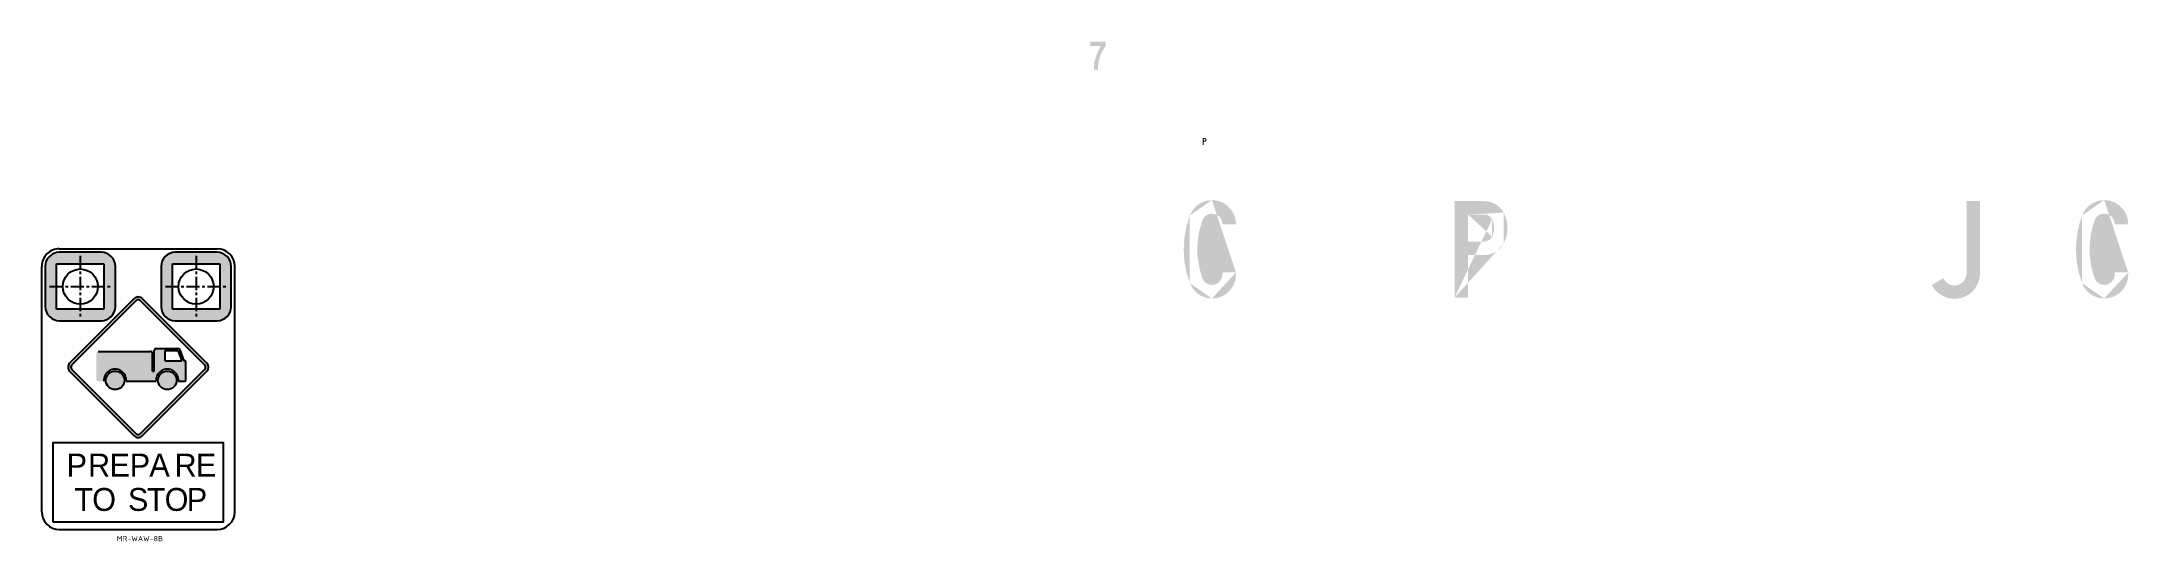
# Model space of a CAD drawing. Extents: x -427 to 1038, y -1303 to 235.
# Drawn here: x -427 to 763, y -50 to 235 of the extents above.
import ezdxf

# ---------------------------------------------------------------- set-up
doc = ezdxf.new("R2010")
doc.units = 0
doc.header["$LTSCALE"] = 6
doc.header["$MEASUREMENT"] = 0
doc.linetypes.add('CENTER', pattern=[2, 1.25, -0.25, 0.25, -0.25])
doc.linetypes.add('CENTERX2', pattern=[101.60000000000001, 63.5, -12.7, 12.7, -12.7])
for name, color, linetype in [('CENT25', 1, 'CENTER'), ('GREEN', 84, 'CONTINUOUS'), ('L25', 1, 'CONTINUOUS'), ('L35', 3, 'CONTINUOUS'), ('T25', 1, 'CONTINUOUS'), ('TBLK25', 1, 'CONTINUOUS')]:
    doc.layers.add(name, color=color, linetype=linetype)
doc.styles.add('DSERIES', font='Dseries')
doc.styles.add('ISO', font='iso')

msp = doc.modelspace()

# ---------------------------------------------------------------- hatches: boundary and pattern name
at = {"layer": 'GREEN'}
h = msp.add_hatch(color=256, dxfattribs=at)
h.paths.add_polyline_path([(254.4669524879141, 101.9465322728692), (254.4411767802575, 101.9465322728692)], flags=16)
edge = h.paths.add_edge_path()
edge.add_line((246.7600158985751, 103.0548877021052), (254.4669524879141, 103.0548877021052))
edge.add_line((254.4669524879141, 103.0548877021052), (254.4669524879141, 101.9465322728692))
edge.add_line((254.1318682883776, 98.8792230617276), (254.4669524879141, 101.9465322728692))
edge.add_line((254.1318682883776, 98.8792230617276), (253.1266156897682, 95.96656809652592))
edge.add_line((253.1266156897682, 95.96656809652592), (251.4769703997424, 93.36322162320408))
edge.add_line((251.4769703997424, 93.36322162320408), (249.3118109565837, 91.17228647238863))
edge.add_line((249.3118109565837, 91.17228647238863), (246.7084644832619, 89.52264118236292))
edge.add_line((246.7084644832619, 89.52264118236292), (243.7958095180602, 88.51738858375347))
edge.add_line((243.7958095180602, 88.51738858375347), (240.7285003069186, 88.18230438421699))
edge.add_line((240.7285003069186, 88.18230438421699), (237.4807611421804, 88.59471570672343))
edge.add_line((237.4807611421804, 88.59471570672343), (234.4134519310388, 89.7546225512728))
edge.add_line((234.4134519310388, 89.7546225512728), (231.732778334747, 91.61047350255171))
edge.add_line((231.732778334747, 91.61047350255171), (229.5933945992449, 94.08494143759032))
edge.add_line((229.5933945992449, 94.08494143759032), (228.0984035551591, 96.997596402792))
edge.add_line((228.0984035551591, 96.997596402792), (226.1652254809102, 103.2610933633584))
edge.add_line((226.1652254809102, 103.2610933633584), (225.0053186363608, 109.7050202775214))
edge.add_line((225.0053186363608, 109.7050202775214), (224.6186830215111, 116.252050022311))
edge.add_line((224.6186830215111, 116.252050022311), (225.0053186363608, 122.773304059444))
edge.add_line((225.0053186363608, 122.773304059444), (226.1652254809102, 129.217230973607))
edge.add_line((226.1652254809102, 129.217230973607), (228.0984035551591, 135.4807279341734))
edge.add_line((228.0984035551591, 135.4807279341734), (229.5933945992449, 138.3933828993751))
edge.add_line((229.5933945992449, 138.3933828993751), (231.732778334747, 140.8678508344137))
edge.add_line((231.732778334747, 140.8678508344137), (234.4134519310388, 142.7237017856927))
edge.add_line((234.4134519310388, 142.7237017856927), (237.4807611421804, 143.9093843378987))
edge.add_line((237.4807611421804, 143.9093843378987), (240.7285003069186, 144.2960199527485))
edge.add_line((240.7285003069186, 144.2960199527485), (243.7958095180602, 143.960935753212))
edge.add_line((243.7958095180602, 143.960935753212), (246.7084644832619, 142.9556831546025))
edge.add_line((246.7084644832619, 142.9556831546025), (249.3118109565837, 141.3060378645768))
edge.add_line((249.3118109565837, 141.3060378645768), (251.4769703997424, 139.1408784214181))
edge.add_line((251.4769703997424, 139.1408784214181), (253.1266156897682, 136.5117562404395))
edge.add_line((253.1266156897682, 136.5117562404395), (254.1318682883776, 133.5991012752378))
edge.add_line((254.1318682883776, 133.5991012752378), (254.4669524879141, 130.5317920640963))
edge.add_line((254.4669524879141, 130.5317920640963), (246.7600158985751, 130.5317920640963))
edge.add_line((246.7600158985751, 130.5317920640963), (246.321828868412, 132.851605753195))
edge.add_line((246.321828868412, 132.851605753195), (245.0072677779228, 134.8363352427572))
edge.add_line((245.0072677779228, 134.8363352427572), (243.0483139960172, 136.1508963332464))
edge.add_line((243.0483139960172, 136.1508963332464), (240.7285003069186, 136.5890833634095))
edge.add_line((240.7285003069186, 136.5890833634095), (238.4086866178199, 136.1251206255898))
edge.add_line((238.4086866178199, 136.1251206255898), (236.475508543571, 134.7590081197872))
edge.add_line((236.475508543571, 134.7590081197872), (235.2382745760517, 132.7485029225683))
edge.add_line((235.2382745760517, 132.7485029225683), (233.4081993324294, 126.2788003007487))
edge.add_line((233.4081993324294, 126.2788003007487), (232.4802738567899, 119.6028920176758))
edge.add_line((232.4802738567899, 119.6028920176758), (232.4802738567899, 112.8754323192896))
edge.add_line((232.4802738567899, 112.8754323192896), (233.4081993324294, 106.2252997438734))
edge.add_line((233.4081993324294, 106.2252997438734), (235.2382745760517, 99.75559712205376))
edge.add_line((235.2382745760517, 99.75559712205376), (236.475508543571, 97.71931621717823))
edge.add_line((236.475508543571, 97.71931621717823), (238.4086866178199, 96.37897941903236))
edge.add_line((238.4086866178199, 96.37897941903236), (240.7285003069186, 95.88924097355596))
edge.add_line((240.7285003069186, 95.88924097355596), (243.0483139960172, 96.35320371137573))
edge.add_line((243.0483139960172, 96.35320371137573), (245.0072677779228, 97.66776480186496))
edge.add_line((245.0072677779228, 97.66776480186496), (246.321828868412, 99.62671858377053))
edge.add_line((246.321828868412, 99.62671858377053), (246.7600158985751, 101.9465322728692))
edge.add_line((246.7600158985751, 101.9465322728692), (246.7600158985751, 103.0548877021052))
edge = h.paths.add_edge_path(flags=16)
edge.add_line((254.4669524879141, 103.0548877021052), (254.4411767802575, 103.0548877021052))
edge.add_line((240.7285003069186, 144.2960199527485), (240.702724599262, 144.2960199527485))
edge.add_line((228.0984035551591, 135.4807279341734), (228.0726278475024, 135.4807279341734))
edge.add_line((228.0984035551591, 96.997596402792), (228.0726278475024, 96.997596402792))
edge.add_line((240.7285003069186, 88.18230438421699), (240.702724599262, 88.18230438421699))
h = msp.add_hatch(color=256, dxfattribs=at)
h.paths.add_polyline_path([(396.1302417688735, 136.0477935026198), (396.1044660612169, 136.0477935026198)], flags=16)
edge = h.paths.add_edge_path(flags=17)
edge.add_line((386.7736598895088, 120.6339203239419), (386.7736598895088, 136.0477935026198))
edge.add_line((386.7736598895088, 136.0477935026198), (396.1302417688735, 136.0477935026198))
edge.add_line((397.8829898895258, 135.6869335954267), (396.1302417688735, 136.0477935026198))
edge.add_line((397.8829898895258, 135.6869335954267), (399.429532348925, 134.7332324121305))
edge.add_line((399.429532348925, 134.7332324121305), (400.5121120705044, 133.2897927833581))
edge.add_line((400.5121120705044, 133.2897927833581), (401.5173646691138, 130.0420536186199))
edge.add_line((401.5173646691138, 130.0420536186199), (401.5173646691138, 126.6396602079418))
edge.add_line((401.5173646691138, 126.6396602079418), (400.5121120705044, 123.3919210432036))
edge.add_line((400.5121120705044, 123.3919210432036), (399.429532348925, 121.9484814144312))
edge.add_line((399.429532348925, 121.9484814144312), (397.8829898895258, 120.994780231135))
edge.add_line((397.8829898895258, 120.994780231135), (396.1302417688735, 120.6339203239419))
edge.add_line((396.1302417688735, 120.6339203239419), (386.7736598895088, 120.6339203239419))
h.paths.add_polyline_path([(396.1044660612169, 143.7289543843021), (396.1302417688735, 143.7289543843021)], flags=16)
edge = h.paths.add_edge_path()
edge.add_line((386.7736598895088, 88.74936995266336), (379.0924990078266, 88.74936995266336))
edge.add_line((379.0924990078266, 88.74936995266336), (379.0924990078266, 143.7289543843021))
edge.add_line((379.0924990078266, 143.7289543843021), (396.1302417688735, 143.7289543843021))
edge.add_line((399.429532348925, 143.290767354139), (396.1302417688735, 143.7289543843021))
edge.add_line((399.429532348925, 143.290767354139), (402.5226172677232, 141.9504305559931))
edge.add_line((402.5226172677232, 141.9504305559931), (405.1517394487017, 139.8625982358043))
edge.add_line((405.1517394487017, 139.8625982358043), (407.1106932306073, 137.1303732241992))
edge.add_line((407.1106932306073, 137.1303732241992), (408.5025814440665, 133.7537555211778))
edge.add_line((408.5025814440665, 133.7537555211778), (409.2243012584527, 130.1709321569031))
edge.add_line((409.2243012584527, 130.1709321569031), (409.2243012584527, 126.5107816696586))
edge.add_line((409.2243012584527, 126.5107816696586), (408.5025814440665, 122.9279583053839))
edge.add_line((408.5025814440665, 122.9279583053839), (407.1106932306073, 119.5513406023625))
edge.add_line((407.1106932306073, 119.5513406023625), (405.1517394487017, 116.8191155907574))
edge.add_line((405.1517394487017, 116.8191155907574), (402.5226172677232, 114.7312832705686))
edge.add_line((402.5226172677232, 114.7312832705686), (399.429532348925, 113.3909464724227))
edge.add_line((399.429532348925, 113.3909464724227), (396.1302417688735, 112.9527594422596))
edge.add_line((396.1302417688735, 112.9527594422596), (386.7736598895088, 112.9527594422596))
edge.add_line((386.7736598895088, 112.9527594422596), (386.7736598895088, 88.74936995266336))
edge = h.paths.add_edge_path()
edge.add_line((386.7736598895088, 136.0477935026198), (386.7478841818522, 136.0477935026198))
edge.add_line((400.5121120705044, 123.3919210432036), (400.4863363628477, 123.3919210432036))
edge.add_line((400.5121120705044, 133.2897927833581), (400.4863363628477, 133.2897927833581))
edge.add_line((379.0924990078266, 88.74936995266336), (379.0667233001699, 88.74936995266336))
edge.add_line((407.1106932306073, 119.5513406023625), (407.0849175229506, 119.5513406023625))
edge.add_line((407.1106932306073, 137.1303732241992), (407.0849175229506, 137.1303732241992))
h = msp.add_hatch(color=256, dxfattribs=at)
h.paths.add_polyline_path([(396.1302417688735, 136.0477935026198), (396.1044660612169, 136.0477935026198)], flags=16)
edge = h.paths.add_edge_path(flags=17)
edge.add_line((386.7736598895088, 120.6339203239419), (386.7736598895088, 136.0477935026198))
edge.add_line((386.7736598895088, 136.0477935026198), (396.1302417688735, 136.0477935026198))
edge.add_line((397.8829898895258, 135.6869335954267), (396.1302417688735, 136.0477935026198))
edge.add_line((397.8829898895258, 135.6869335954267), (399.429532348925, 134.7332324121305))
edge.add_line((399.429532348925, 134.7332324121305), (400.5121120705044, 133.2897927833581))
edge.add_line((400.5121120705044, 133.2897927833581), (401.5173646691138, 130.0420536186199))
edge.add_line((401.5173646691138, 130.0420536186199), (401.5173646691138, 126.6396602079418))
edge.add_line((401.5173646691138, 126.6396602079418), (400.5121120705044, 123.3919210432036))
edge.add_line((400.5121120705044, 123.3919210432036), (399.429532348925, 121.9484814144312))
edge.add_line((399.429532348925, 121.9484814144312), (397.8829898895258, 120.994780231135))
edge.add_line((397.8829898895258, 120.994780231135), (396.1302417688735, 120.6339203239419))
edge.add_line((396.1302417688735, 120.6339203239419), (386.7736598895088, 120.6339203239419))
h.paths.add_polyline_path([(396.1044660612169, 143.7289543843021), (396.1302417688735, 143.7289543843021)], flags=16)
edge = h.paths.add_edge_path()
edge.add_line((386.7736598895088, 88.74936995266336), (379.0924990078266, 88.74936995266336))
edge.add_line((379.0924990078266, 88.74936995266336), (379.0924990078266, 143.7289543843021))
edge.add_line((379.0924990078266, 143.7289543843021), (396.1302417688735, 143.7289543843021))
edge.add_line((399.429532348925, 143.290767354139), (396.1302417688735, 143.7289543843021))
edge.add_line((399.429532348925, 143.290767354139), (402.5226172677232, 141.9504305559931))
edge.add_line((402.5226172677232, 141.9504305559931), (405.1517394487017, 139.8625982358043))
edge.add_line((405.1517394487017, 139.8625982358043), (407.1106932306073, 137.1303732241992))
edge.add_line((407.1106932306073, 137.1303732241992), (408.5025814440665, 133.7537555211778))
edge.add_line((408.5025814440665, 133.7537555211778), (409.2243012584527, 130.1709321569031))
edge.add_line((409.2243012584527, 130.1709321569031), (409.2243012584527, 126.5107816696586))
edge.add_line((409.2243012584527, 126.5107816696586), (408.5025814440665, 122.9279583053839))
edge.add_line((408.5025814440665, 122.9279583053839), (407.1106932306073, 119.5513406023625))
edge.add_line((407.1106932306073, 119.5513406023625), (405.1517394487017, 116.8191155907574))
edge.add_line((405.1517394487017, 116.8191155907574), (402.5226172677232, 114.7312832705686))
edge.add_line((402.5226172677232, 114.7312832705686), (399.429532348925, 113.3909464724227))
edge.add_line((399.429532348925, 113.3909464724227), (396.1302417688735, 112.9527594422596))
edge.add_line((396.1302417688735, 112.9527594422596), (386.7736598895088, 112.9527594422596))
edge.add_line((386.7736598895088, 112.9527594422596), (386.7736598895088, 88.74936995266336))
edge = h.paths.add_edge_path()
edge.add_line((386.7736598895088, 136.0477935026198), (386.7478841818522, 136.0477935026198))
edge.add_line((400.5121120705044, 123.3919210432036), (400.4863363628477, 123.3919210432036))
edge.add_line((400.5121120705044, 133.2897927833581), (400.4863363628477, 133.2897927833581))
edge.add_line((379.0924990078266, 88.74936995266336), (379.0667233001699, 88.74936995266336))
edge.add_line((407.1106932306073, 119.5513406023625), (407.0849175229506, 119.5513406023625))
edge.add_line((407.1106932306073, 137.1303732241992), (407.0849175229506, 137.1303732241992))
h = msp.add_hatch(color=256, dxfattribs=at)
h.paths.add_polyline_path([(671.0023882194105, 102.4878221336589), (670.976612511754, 102.4878221336589)], flags=16)
edge = h.paths.add_edge_path()
edge.add_line((671.0023882194105, 143.7289543843021), (671.0023882194105, 102.4878221336589))
edge.add_line((670.6673040198741, 100.4515412287834), (671.0023882194105, 102.4878221336589))
edge.add_line((670.6673040198741, 100.4515412287834), (669.7651542518913, 98.56991456984775))
edge.add_line((669.7651542518913, 98.56991456984775), (668.3217146231187, 97.07492352576196))
edge.add_line((668.3217146231187, 97.07492352576196), (666.517415087153, 96.04389521949588))
edge.add_line((666.517415087153, 96.04389521949588), (664.4811341822776, 95.63148389698944))
edge.add_line((664.4811341822776, 95.63148389698944), (662.4190775697455, 95.83768955824269))
edge.add_line((662.4190775697455, 95.83768955824269), (660.5116752031531, 96.63673649559888))
edge.add_line((660.5116752031531, 96.63673649559888), (658.9135813284407, 97.97707329374475))
edge.add_line((658.9135813284407, 97.97707329374475), (657.8052258992047, 99.75559712205376))
edge.add_line((657.8052258992047, 99.75559712205376), (651.2066447391018, 95.88924097355596))
edge.add_line((651.2066447391018, 95.88924097355596), (652.9851685674108, 93.20856737726416))
edge.add_line((652.9851685674108, 93.20856737726416), (655.3049822565094, 90.96608081113544))
edge.add_line((655.3049822565094, 90.96608081113544), (658.0629829757712, 89.29065981345303))
edge.add_line((658.0629829757712, 89.29065981345303), (661.1302921869128, 88.28540721484364))
edge.add_line((661.1302921869128, 88.28540721484364), (664.3522556439943, 87.9760987229638))
edge.add_line((664.3522556439943, 87.9760987229638), (667.5484433934191, 88.3627343378136))
edge.add_line((667.5484433934191, 88.3627343378136), (670.5642011892475, 89.47108976704959))
edge.add_line((670.5642011892475, 89.47108976704959), (673.2964262008526, 91.19806218004533))
edge.add_line((673.2964262008526, 91.19806218004533), (675.5646884746379, 93.49210016148731))
edge.add_line((675.5646884746379, 93.49210016148731), (677.265885179977, 96.25010088074907))
edge.add_line((677.265885179977, 96.25010088074907), (678.3226891938997, 99.29163438423404))
edge.add_line((678.3226891938997, 99.29163438423404), (678.6835491010928, 102.4878221336589))
edge.add_line((678.6835491010928, 102.4878221336589), (678.6835491010928, 143.7289543843021))
edge.add_line((678.6835491010928, 143.7289543843021), (671.0023882194105, 143.7289543843021))
edge = h.paths.add_edge_path(flags=16)
edge.add_line((678.6835491010928, 102.4878221336589), (678.6577733934362, 102.4878221336589))
edge.add_line((678.6835491010928, 102.4878221336589), (678.6577733934362, 102.4878221336589))
edge = h.paths.add_edge_path(flags=16)
edge.add_line((657.8052258992047, 99.75559712205376), (657.779450191548, 99.75559712205376))
h = msp.add_hatch(color=256, dxfattribs=at)
h.paths.add_polyline_path([(763.2278702149115, 101.9465322728692), (763.2020945072547, 101.9465322728692)], flags=16)
edge = h.paths.add_edge_path()
edge.add_line((755.5467093332292, 103.0548877021052), (763.2278702149115, 103.0548877021052))
edge.add_line((763.2278702149115, 103.0548877021052), (763.2278702149115, 101.9465322728692))
edge.add_line((762.8927860153749, 98.8792230617276), (763.2278702149115, 101.9465322728692))
edge.add_line((762.8927860153749, 98.8792230617276), (761.8875334167656, 95.96656809652592))
edge.add_line((761.8875334167656, 95.96656809652592), (760.2636638343964, 93.36322162320408))
edge.add_line((760.2636638343964, 93.36322162320408), (758.0727286835811, 91.17228647238863))
edge.add_line((758.0727286835811, 91.17228647238863), (755.4693822102591, 89.52264118236292))
edge.add_line((755.4693822102591, 89.52264118236292), (752.5567272450575, 88.51738858375347))
edge.add_line((752.5567272450575, 88.51738858375347), (749.4894180339159, 88.18230438421699))
edge.add_line((749.4894180339159, 88.18230438421699), (746.2416788691778, 88.59471570672343))
edge.add_line((746.2416788691778, 88.59471570672343), (743.2001453656928, 89.7546225512728))
edge.add_line((743.2001453656928, 89.7546225512728), (740.4936960617443, 91.61047350255171))
edge.add_line((740.4936960617443, 91.61047350255171), (738.3543123262423, 94.08494143759032))
edge.add_line((738.3543123262423, 94.08494143759032), (736.8593212821564, 96.997596402792))
edge.add_line((736.8593212821564, 96.997596402792), (734.9261432079076, 103.2610933633584))
edge.add_line((734.9261432079076, 103.2610933633584), (733.7662363633582, 109.7050202775214))
edge.add_line((733.7662363633582, 109.7050202775214), (733.3796007485084, 116.252050022311))
edge.add_line((733.3796007485084, 116.252050022311), (733.7662363633582, 122.773304059444))
edge.add_line((733.7662363633582, 122.773304059444), (734.9261432079076, 129.217230973607))
edge.add_line((734.9261432079076, 129.217230973607), (736.8593212821564, 135.4807279341734))
edge.add_line((736.8593212821564, 135.4807279341734), (738.3543123262423, 138.3933828993751))
edge.add_line((738.3543123262423, 138.3933828993751), (740.4936960617443, 140.8678508344137))
edge.add_line((740.4936960617443, 140.8678508344137), (743.2001453656928, 142.7237017856927))
edge.add_line((743.2001453656928, 142.7237017856927), (746.2416788691778, 143.9093843378987))
edge.add_line((746.2416788691778, 143.9093843378987), (749.4894180339159, 144.2960199527485))
edge.add_line((749.4894180339159, 144.2960199527485), (752.5567272450575, 143.960935753212))
edge.add_line((752.5567272450575, 143.960935753212), (755.4693822102591, 142.9556831546025))
edge.add_line((755.4693822102591, 142.9556831546025), (758.0727286835811, 141.3060378645768))
edge.add_line((758.0727286835811, 141.3060378645768), (760.2636638343964, 139.1408784214181))
edge.add_line((760.2636638343964, 139.1408784214181), (761.8875334167656, 136.5117562404395))
edge.add_line((761.8875334167656, 136.5117562404395), (762.8927860153749, 133.5991012752378))
edge.add_line((762.8927860153749, 133.5991012752378), (763.2278702149115, 130.5317920640963))
edge.add_line((763.2278702149115, 130.5317920640963), (755.5467093332292, 130.5317920640963))
edge.add_line((755.5467093332292, 130.5317920640963), (755.0827465954094, 132.851605753195))
edge.add_line((755.0827465954094, 132.851605753195), (753.7681855049201, 134.8363352427572))
edge.add_line((753.7681855049201, 134.8363352427572), (751.8092317230146, 136.1508963332464))
edge.add_line((751.8092317230146, 136.1508963332464), (749.4894180339159, 136.5890833634095))
edge.add_line((749.4894180339159, 136.5890833634095), (747.1696043448172, 136.1251206255898))
edge.add_line((747.1696043448172, 136.1251206255898), (745.2364262705684, 134.7590081197872))
edge.add_line((745.2364262705684, 134.7590081197872), (743.9991923030491, 132.7485029225683))
edge.add_line((743.9991923030491, 132.7485029225683), (742.1691170594268, 126.2788003007487))
edge.add_line((742.1691170594268, 126.2788003007487), (741.266967291444, 119.6028920176758))
edge.add_line((741.266967291444, 119.6028920176758), (741.266967291444, 112.8754323192896))
edge.add_line((741.266967291444, 112.8754323192896), (742.1691170594268, 106.2252997438734))
edge.add_line((742.1691170594268, 106.2252997438734), (743.9991923030491, 99.75559712205376))
edge.add_line((743.9991923030491, 99.75559712205376), (745.2364262705684, 97.71931621717823))
edge.add_line((745.2364262705684, 97.71931621717823), (747.1696043448172, 96.37897941903236))
edge.add_line((747.1696043448172, 96.37897941903236), (749.4894180339159, 95.88924097355596))
edge.add_line((749.4894180339159, 95.88924097355596), (751.8092317230146, 96.35320371137573))
edge.add_line((751.8092317230146, 96.35320371137573), (753.7681855049201, 97.66776480186496))
edge.add_line((753.7681855049201, 97.66776480186496), (755.0827465954094, 99.62671858377053))
edge.add_line((755.0827465954094, 99.62671858377053), (755.5467093332292, 101.9465322728692))
edge.add_line((755.5467093332292, 101.9465322728692), (755.5467093332292, 103.0548877021052))
edge = h.paths.add_edge_path(flags=16)
edge.add_line((763.2278702149115, 103.0548877021052), (763.2020945072547, 103.0548877021052))
edge.add_line((749.4894180339159, 144.2960199527485), (749.4636423262592, 144.2960199527485))
edge.add_line((736.8593212821564, 135.4807279341734), (736.8335455744998, 135.4807279341734))
edge.add_line((736.8593212821564, 96.997596402792), (736.8335455744998, 96.997596402792))
edge.add_line((749.4894180339159, 88.18230438421699), (749.4636423262592, 88.18230438421699))
at = {"layer": 'L25'}
h = msp.add_hatch(color=256, dxfattribs=at)
h.paths.add_polyline_path([(-391.0186506001299, 108.0246280827726), (-391.0186506001296, 82.02462808277275), (-418.0186506001296, 82.02462808277271), (-418.0186506001299, 107.4475856474537), (-422.1729502892538, 112.1840357395486, 0.1990297071005012), (-424.5186506001297, 106.5246280827728), (-424.5186506001297, 83.52462808277267, 0.414213562373096), (-416.5186506001296, 75.5246280827727), (-392.5186506001299, 75.52462808277278, 0.4142135623730941), (-384.5186506001299, 83.52462808277271), (-384.5186506001297, 106.5246280827727, 0.4142135623730941), (-392.5186506001297, 114.5246280827728), (-416.5186506001298, 114.5246280827729, 0.1987950329275945), (-422.1729502892538, 112.1840357395487), (-418.0186506001297, 107.4475856474539), (-418.0186506001297, 108.0246280827726)])
h.paths.add_polyline_path([(-325.952494102282, 108.0246280827725), (-320.6447860822053, 112.0065169090313, 0.2068435214782067), (-326.4713541026219, 114.5246280827727), (-350.4713541026219, 114.5246280827728, 0.4142135623730989), (-358.4713541026221, 106.5246280827727), (-358.4713541026218, 83.52462808277258, 0.414213562373096), (-350.4713541026218, 75.52462808277261), (-326.4713541026222, 75.52462808277261, 0.414213562373094), (-318.4713541026221, 83.52462808277262), (-318.4713541026219, 106.5246280827726, 0.1910052124552302), (-320.6447860822053, 112.0065169090313), (-325.952494102282, 108.0246280827724), (-324.9713541026219, 108.0246280827725), (-324.9713541026218, 82.0246280827725), (-351.9713541026217, 82.02462808277254), (-351.9713541026219, 108.0246280827725)])
at = {"layer": 'L25', "ltscale": 1000}
h = msp.add_hatch(color=256, dxfattribs=at)
edge = h.paths.add_edge_path(flags=16)
edge.add_arc((-408.3330716077572, 49.02312867321561), 1.602986415358252, 134.9999999415489, 225.0000000414064)
edge.add_line((-409.4665541713878, 47.88964610794673), (-372.6283707745408, 11.05146273037204))
edge.add_arc((-371.4948882096416, 12.18494529485827), 1.602986415701899, 224.999999989562, 315.0000000347364)
edge.add_line((-370.3614056442617, 11.05146273085276), (-333.5232223573131, 47.88964607335757))
edge.add_arc((-334.6567049218713, 49.02312863909151), 1.602986416342994, 314.9999999702831, 404.999999941689)
edge.add_line((-333.5232223555716, 50.156611203084), (-370.361405656582, 86.99479454752432))
edge.add_arc((-371.4948882217049, 85.86131198374291), 1.602986415361679, 44.99999996609488, 134.9999999999939)
edge.add_line((-372.6283707861569, 86.99479454819519), (-409.4665541710506, 50.15661123882168))
edge = h.paths.add_edge_path()
edge.add_arc((-371.4948882096449, 12.18494529452681), 3.205972830824803, 224.9999999983725, 315.0000000412624)
edge.add_line((-369.2279230790363, 9.917980167183345), (-332.3897397920065, 46.75616350975756))
edge.add_arc((-334.6567049209108, 49.0231286390902), 3.205972831026262, 314.9999999945877, 404.9999999606887)
edge.add_line((-332.3897397902369, 51.29009376665331), (-369.2279230914615, 88.1282771113028))
edge.add_arc((-371.4948882217063, 85.86131198374251), 3.205972830720795, 44.99999996607637, 134.9999999999754)
edge.add_line((-373.7618533506078, 88.12827711264597), (-410.6000367343406, 51.29009380443046))
edge.add_arc((-408.3330716077629, 49.02312867321187), 3.205972830714625, 134.9999999413527, 225.0000000412837)
edge.add_line((-410.6000367350276, 46.7561635426803), (-373.7618533386853, 9.917980165615148))
h = msp.add_hatch(color=256, dxfattribs=at)
h.paths.add_polyline_path([(-363.4211875995367, 56.97086874272856, 0.4142135623730964), (-364.4850838412292, 58.03476498442095), (-394.2741786086187, 58.03476498442095, 0.4142135623730951), (-395.3380748503113, 56.97086874272856), (-395.3380748503113, 42.07632135903381, 0.4142135623731172), (-394.2741786086187, 41.01242511734125), (-391.0602867642687, 41.01242511734125, -1.087114613009108), (-378.3379381025043, 41.01242511734125), (-361.2711919968789, 41.01242511734125, -1.087114613009351), (-348.5488433351146, 41.01242511734125), (-345.3349514907644, 41.01242511734125, 0.4142135623730964), (-344.2710552490719, 42.07632135903373), (-344.2710552490719, 51.65138753426618, 0.4142135623730767), (-345.3349514907644, 52.71528377595857), (-345.5859633099509, 52.71528377595857), (-347.8459663971331, 58.93029226570982, 0.3153798303920118), (-348.8458090883498, 59.63060934695983), (-361.2933951161518, 59.63060934695983, 0.4142135623730755), (-362.3572913578442, 58.56671310526735), (-362.3572913578442, 46.86385444665004), (-363.4211875995367, 46.86385444664987)])
h.paths.add_polyline_path([(-356.186693156028, 52.71528377595857), (-356.186693156028, 58.56671310526735), (-348.8458090883498, 58.56671310526718), (-346.718016604965, 52.71528377595857)], flags=17)
h.paths.add_polyline_path([(-390.0185936418487, 41.54437323818757, 1), (-379.379631224924, 41.54437323818757, 1)])
h.paths.add_polyline_path([(-360.2294988744593, 41.54437323818757, 1), (-349.5905364575343, 41.54437323818757, 1)])
at = {"layer": 'TBLK25', "linetype": 'CENTERX2'}
h = msp.add_hatch(color=256, dxfattribs=at)
h.paths.add_polyline_path([(175.678633093371, 218.5738399745064), (175.6721266000761, 218.5738399745064)], flags=16)
edge = h.paths.add_edge_path()
edge.add_line((175.685139586666, 219.0423074917433), (175.678633093371, 218.5738399745064))
edge.add_line((173.440399399906, 218.5738399745064), (175.678633093371, 218.5738399745064))
edge.add_line((173.440399399906, 218.5738399745064), (173.446905893201, 219.0683334649231))
edge.add_line((173.446905893201, 219.0683334649231), (173.4664253730859, 219.5628269553398))
edge.add_line((173.4664253730859, 219.5628269553398), (173.4924513462657, 220.0573204457565))
edge.add_line((173.4924513462657, 220.0573204457565), (173.5249838127405, 220.5518139361732))
edge.add_line((173.5249838127405, 220.5518139361732), (173.5705292658052, 221.0463074265899))
edge.add_line((173.5705292658052, 221.0463074265899), (173.6290877054598, 221.5342944237116))
edge.add_line((173.6290877054598, 221.5342944237116), (173.6941526384093, 222.0287879141283))
edge.add_line((173.6941526384093, 222.0287879141283), (173.7657240646539, 222.51677491125))
edge.add_line((173.7657240646539, 222.51677491125), (173.8503084774883, 223.0047619083717))
edge.add_line((173.8503084774883, 223.0047619083717), (173.9413993836177, 223.4927489054934))
edge.add_line((173.9413993836177, 223.4927489054934), (174.045503276337, 223.9742294093202))
edge.add_line((174.045503276337, 223.9742294093202), (174.1561136623512, 224.4622164064419))
edge.add_line((174.1561136623512, 224.4622164064419), (174.2797370349554, 224.9371904169737))
edge.add_line((174.2797370349554, 224.9371904169737), (174.4098669008545, 225.4186709208005))
edge.add_line((174.4098669008545, 225.4186709208005), (174.5465032600486, 225.8936449313323))
edge.add_line((174.5465032600486, 225.8936449313323), (174.6961526058326, 226.3686189418641))
edge.add_line((174.6961526058326, 226.3686189418641), (174.8523084449116, 226.837086459101))
edge.add_line((174.8523084449116, 226.837086459101), (175.0214772705804, 227.2990474830429))
edge.add_line((175.0214772705804, 227.2990474830429), (175.1971525895443, 227.7610085069848))
edge.add_line((175.1971525895443, 227.7610085069848), (175.385840895098, 228.2229695309267))
edge.add_line((175.385840895098, 228.2229695309267), (175.5745292006517, 228.6784240615736))
edge.add_line((175.5745292006517, 228.6784240615736), (175.7762304927954, 229.1338785922206))
edge.add_line((175.7762304927954, 229.1338785922206), (175.9909447715289, 229.5763201362776))
edge.add_line((175.9909447715289, 229.5763201362776), (176.2121655435574, 230.0252681736296))
edge.add_line((176.2121655435574, 230.0252681736296), (176.4398928088809, 230.4612032243917))
edge.add_line((176.4398928088809, 230.4612032243917), (176.6741265674993, 230.8971382751537))
edge.add_line((176.6741265674993, 230.8971382751537), (176.9213733127077, 231.3265668326209))
edge.add_line((176.9213733127077, 231.3265668326209), (177.175126551211, 231.749488896793))
edge.add_line((177.175126551211, 231.749488896793), (177.4353862830092, 232.1724109609652))
edge.add_line((177.4353862830092, 232.1724109609652), (171.364828038815, 232.1724109609652))
edge.add_line((171.364828038815, 232.1724109609652), (171.364828038815, 234.5733069868041))
edge.add_line((171.364828038815, 234.5733069868041), (180.155100480301, 234.5733069868041))
edge.add_line((180.155100480301, 234.5733069868041), (180.155100480301, 232.1724109609652))
edge.add_line((180.155100480301, 232.1724109609652), (179.8818277619128, 231.7885278565628))
edge.add_line((179.8818277619128, 231.7885278565628), (179.6215680301146, 231.4046447521603))
edge.add_line((179.6215680301146, 231.4046447521603), (179.3613082983163, 231.007748661168))
edge.add_line((179.3613082983163, 231.007748661168), (179.1140615531079, 230.6108525701757))
edge.add_line((179.1140615531079, 230.6108525701757), (178.8733213011946, 230.2074499858884))
edge.add_line((178.8733213011946, 230.2074499858884), (178.6390875425761, 229.8040474016011))
edge.add_line((178.6390875425761, 229.8040474016011), (178.4113602772527, 229.3876318307239))
edge.add_line((178.4113602772527, 229.3876318307239), (178.1966459985191, 228.9712162598467))
edge.add_line((178.1966459985191, 228.9712162598467), (177.9884382130805, 228.5548006889695))
edge.add_line((177.9884382130805, 228.5548006889695), (177.7867369209369, 228.1253721315023))
edge.add_line((177.7867369209369, 228.1253721315023), (177.5980486153831, 227.6959435740352))
edge.add_line((177.5980486153831, 227.6959435740352), (177.4158668031243, 227.2665150165681))
edge.add_line((177.4158668031243, 227.2665150165681), (177.2401914841605, 226.830579965806))
edge.add_line((177.2401914841605, 226.830579965806), (177.0775291517866, 226.388138421749))
edge.add_line((177.0775291517866, 226.388138421749), (176.9213733127077, 225.945696877692))
edge.add_line((176.9213733127077, 225.945696877692), (176.7782304602187, 225.5032553336349))
edge.add_line((176.7782304602187, 225.5032553336349), (176.6350876077296, 225.054307296283))
edge.add_line((176.6350876077296, 225.054307296283), (176.5114642351254, 224.598852765636))
edge.add_line((176.5114642351254, 224.598852765636), (176.3878408625213, 224.149904728284))
edge.add_line((176.3878408625213, 224.149904728284), (176.277230476507, 223.6944501976371))
edge.add_line((176.277230476507, 223.6944501976371), (176.1796330770827, 223.2324891736952))
edge.add_line((176.1796330770827, 223.2324891736952), (176.0885421709532, 222.7705281497533))
edge.add_line((176.0885421709532, 222.7705281497533), (176.0039577581188, 222.3085671258114))
edge.add_line((176.0039577581188, 222.3085671258114), (175.9323863318743, 221.8466061018695))
edge.add_line((175.9323863318743, 221.8466061018695), (175.8673213989248, 221.3846450779276))
edge.add_line((175.8673213989248, 221.3846450779276), (175.8087629592702, 220.9161775606907))
edge.add_line((175.8087629592702, 220.9161775606907), (175.7632175062055, 220.4477100434539))
edge.add_line((175.7632175062055, 220.4477100434539), (175.7306850397307, 219.979242526217))
edge.add_line((175.7306850397307, 219.979242526217), (175.7046590665508, 219.5107750089801))
edge.add_line((175.7046590665508, 219.5107750089801), (175.685139586666, 219.0423074917433))
edge = h.paths.add_edge_path(flags=16)
edge.add_line((180.155100480301, 232.1724109609652), (180.148593987006, 232.1724109609652))
edge.add_line((173.440399399906, 218.5738399745064), (173.4338929066111, 218.5738399745064))
h = msp.add_hatch(color=256, dxfattribs=at)
h.paths.add_polyline_path([(236.6165655970446, 179.2256585746765), (236.5538413436456, 179.2256585746765)], flags=0)
edge = h.paths.add_edge_path(flags=16)
edge.add_line((235.926598809655, 178.0966220134936), (235.926598809655, 179.2256585746765))
edge.add_line((235.926598809655, 179.2256585746765), (236.6165655970446, 179.2256585746765))
edge.add_line((236.9301868640399, 179.0374858144794), (236.6165655970446, 179.2256585746765))
edge.add_line((236.9301868640399, 179.0374858144794), (236.9929111174389, 178.6611402940851))
edge.add_line((236.9929111174389, 178.6611402940851), (236.9301868640399, 178.3475190270898))
edge.add_line((236.9301868640399, 178.3475190270898), (236.6165655970446, 178.0966220134936))
edge.add_line((236.6165655970446, 178.0966220134936), (235.926598809655, 178.0966220134936))
h.paths.add_polyline_path([(236.5538413436456, 179.790176855268), (236.6165655970446, 179.790176855268)], flags=16)
edge = h.paths.add_edge_path()
edge.add_line((235.926598809655, 175.7758246377287), (235.3620805290636, 175.7758246377287))
edge.add_line((235.3620805290636, 175.7758246377287), (235.3620805290636, 179.790176855268))
edge.add_line((235.3620805290636, 179.790176855268), (236.6165655970446, 179.790176855268))
edge.add_line((236.9301868640399, 179.7274526018689), (236.6165655970446, 179.790176855268))
edge.add_line((236.9301868640399, 179.7274526018689), (237.2438081310351, 179.6020040950709))
edge.add_line((237.2438081310351, 179.6020040950709), (237.4319808912323, 179.3511070814747))
edge.add_line((237.4319808912323, 179.3511070814747), (237.5574293980304, 178.9120373076813))
edge.add_line((237.5574293980304, 178.9120373076813), (237.5574293980304, 178.4729675338879))
edge.add_line((237.5574293980304, 178.4729675338879), (237.4319808912323, 178.0338977600946))
edge.add_line((237.4319808912323, 178.0338977600946), (237.2438081310351, 177.7830007464983))
edge.add_line((237.2438081310351, 177.7830007464983), (236.9301868640399, 177.5948279863012))
edge.add_line((236.9301868640399, 177.5948279863012), (236.6165655970446, 177.5321037329022))
edge.add_line((236.6165655970446, 177.5321037329022), (235.926598809655, 177.5321037329022))
edge.add_line((235.926598809655, 177.5321037329022), (235.926598809655, 175.7758246377287))

# ---------------------------------------------------------------- linework, layer by layer
at = {"layer": 'CENT25'}
for p, q in [((-404.5186506001296, 112.5246280827727), (-404.5186506001296, 77.52462808277284)), ((-338.4713541026218, 112.5246280827726), (-338.4713541026218, 77.52462808277275)), ((-422.0186506001297, 95.02462808277278), (-387.0186506001296, 95.02462808277278)), ((-355.9713541026217, 95.02462808277261), (-320.9713541026218, 95.02462808277261))]:
    msp.add_line(p, q, dxfattribs=at)
at = {"layer": 'L25'}
for p, q in [((-361.2933951161518, 59.63060934695983), (-348.8458090883498, 59.63060934695983)), ((-394.2741786086189, 58.03476498442107), (-364.4850838412292, 58.03476498442107)), ((-363.4211875995367, 46.86385444664991), (-363.4211875995367, 56.97086874272851)), ((-362.3572913578442, 46.86385444664991), (-362.3572913578442, 58.56671310526735)), ((-356.1866931560281, 58.56671310526735), (-348.8458090883498, 58.56671310526735)), ((-356.1866931560281, 52.71528377595861), (-356.1866931560281, 58.56671310526735)), ((-356.1866931560281, 52.71528377595861), (-346.7180166049649, 52.71528377595861)), ((-348.8458090883498, 58.56671310526735), (-346.7180166049649, 52.71528377595861)), ((-347.8459663971332, 58.93029226570982), (-345.5859633099508, 52.71528377595861)), ((-345.5859633099508, 52.71528377595861), (-345.3349514907645, 52.71528377595861)), ((-344.271055249072, 42.07632135903386), (-344.271055249072, 51.65138753426614)), ((-378.3379381025044, 41.01242511734129), (-361.2711919968789, 41.01242511734129)), ((-363.4211875995367, 46.86385444664991), (-362.3572913578442, 46.86385444664991)), ((-348.5488433351147, 41.01242511734129), (-345.3349514907645, 41.01242511734129))]:
    msp.add_line(p, q, dxfattribs=at)
for centre in [(-384.6991124333864, 41.54437323818753), (-354.9100176659967, 41.54437323818753)]:
    msp.add_circle(centre, 5.319481208462427, dxfattribs=at)
for centre, radius, start, end in [((-361.2933951161518, 58.56671310526735), 1.063896241692486, 90, 180), ((-348.8458090883498, 58.56671310526735), 1.063896241692486, 19.98310652190028, 90), ((-384.6991124333864, 41.54437323818753), 6.383377450154914, 355.2198081528019, 184.7801918471981), ((-364.4850838412292, 56.97086874272851), 1.063896241692486, 0, 90), ((-354.9100176659967, 41.54437323818753), 6.383377450154914, 355.2198081528019, 184.7801918471981), ((-345.3349514907645, 51.65138753426614), 1.063896241692486, 0, 90), ((-345.3349514907645, 42.07632135903386), 1.063896241692486, 270, 0)]:
    msp.add_arc(centre, radius, start, end, dxfattribs=at)
at = {"layer": 'L35'}
for p, q in [((-418.0186506001296, 82.02462808277275), (-418.0186506001298, 108.0246280827726)), ((-418.0186506001298, 108.0246280827726), (-391.0186506001298, 108.0246280827726)), ((-416.5186506001298, 116.5246280827726), (-326.4713541026219, 116.5246280827724)), ((-391.0186506001298, 108.0246280827726), (-391.0186506001297, 82.02462808277275)), ((-351.9713541026219, 108.0246280827725), (-324.9713541026219, 108.0246280827725)), ((-351.9713541026218, 82.02462808277258), (-351.9713541026219, 108.0246280827725)), ((-324.9713541026219, 108.0246280827725), (-324.9713541026218, 82.02462808277258)), ((-426.5186506001291, -33.47537191722733), (-426.5186506001297, 106.5246280827726)), ((-316.4713541026221, -33.47537191722733), (-316.4713541026221, 106.5246280827725)), ((-391.0186506001297, 82.02462808277275), (-418.0186506001297, 82.02462808277275)), ((-324.9713541026219, 82.02462808277258), (-351.9713541026218, 82.02462808277258)), ((-416.5186506001292, -43.47537191722736), (-326.4713541026219, -43.47537191722736))]:
    msp.add_line(p, q, dxfattribs=at)
for points in [[(-416.5186506001298, 114.5246280827729, 0.4142135623730974), (-424.5186506001297, 106.5246280827728), (-424.5186506001297, 83.52462808277267, 0.4142135623730929), (-416.5186506001297, 75.5246280827727), (-392.5186506001299, 75.52462808277278, 0.4142135623730924), (-384.5186506001299, 83.52462808277267), (-384.5186506001297, 106.5246280827727, 0.4142135623730974), (-392.5186506001298, 114.5246280827728)], [(-350.4713541026219, 114.5246280827728, 0.4142135623730974), (-358.4713541026221, 106.5246280827727), (-358.4713541026218, 83.52462808277258, 0.4142135623730929), (-350.4713541026219, 75.52462808277261), (-326.4713541026222, 75.52462808277261, 0.4142135623730924), (-318.4713541026221, 83.52462808277258), (-318.4713541026219, 106.5246280827726, 0.4142135623730974), (-326.4713541026219, 114.5246280827727)]]:
    msp.add_lwpolyline(points, format="xyb", close=True, dxfattribs=at)
msp.add_lwpolyline([(-419.9985419148134, -39.39947376485807), (-419.9985419148134, 6.024628082772637), (-322.9914627879377, 6.024628082772637), (-322.9914627879377, -39.39947376485807)], close=True, dxfattribs=at)
for centre in [(-404.5186506001296, 95.02462808277278), (-338.4713541026218, 95.02462808277261)]:
    msp.add_circle(centre, 9.999999999974994, dxfattribs=at)
for centre, start, end in [((-416.5186506001298, 106.5246280827726), 89.9999999999999, 180.0000000000002), ((-326.4713541026219, 106.5246280827725), 0, 89.9999999999999), ((-416.5186506001292, -33.47537191722733), 180.0000000000002, 270), ((-326.4713541026219, -33.47537191722733), 270, 0)]:
    msp.add_arc(centre, 9.999999999999993, start, end, dxfattribs=at)
at = {"layer": 'T25', "flags": 128}
msp.add_lwpolyline([(-373.7618533386853, 9.917980165615148, 0.414213562592346), (-369.2279230790363, 9.917980167183345), (-332.3897397920065, 46.75616350975756, 0.4142135621998044), (-332.3897397902369, 51.29009376665331), (-369.2279230914615, 88.1282771113028, 0.4142135625463855), (-373.7618533506078, 88.12827711264597), (-410.6000367343406, 51.29009380443046, 0.4142135628839371), (-410.6000367350276, 46.7561635426803)], format="xyb", close=True, dxfattribs=at)
at = {"layer": 'T25'}
msp.add_lwpolyline([(-409.4665541710506, 50.15661123882168, 0.4142135628835604), (-409.4665541713878, 47.88964610794673), (-372.6283707745408, 11.05146273037204, 0.4142135626040244), (-370.3614056442617, 11.05146273085276), (-333.5232223573131, 47.88964607335757, 0.4142135622269288), (-333.5232223555716, 50.156611203084), (-370.361405656582, 86.99479454752432, 0.4142135625463855), (-372.6283707861569, 86.99479454819519)], format="xyb", close=True, dxfattribs=at)

# ---------------------------------------------------------------- texts
at = {"layer": 'L35', "style": 'DSERIES'}
for s, p in [('P', (-412.3174561747043, -13.31353652065619)), ('R', (-400.1048651856183, -13.31353652065619)), ('E', (-387.8922741965325, -13.31353652065619)), ('P', (-376.3233092442814, -13.31353652065619)), ('A', (-365.1528588588791, -13.31353652065619)), ('R', (-350.7924392442814, -13.31353652065619)), ('E', (-338.5798482551955, -13.31353652065619)), ('T', (-407.8994284581286, -32.8779894538076)), ('O', (-397.719984310789, -32.8779894538076)), ('S', (-377.3499798496703, -32.8779894538076)), ('T', (-366.5963857057412, -32.8779894538076)), ('O', (-356.4169415584015, -32.8779894538076)), ('P', (-343.8130615106525, -32.8779894538076))]:
    msp.add_text(s, height=13.04296862210094, dxfattribs=at).set_placement(p)
at = {"layer": 'T25', "color": 3, "style": 'ISO'}
msp.add_text('MR-WAW-8B', height=3, dxfattribs=at).set_placement((-383.6902313382558, -50.19443384702936))

doc.saveas('drawing.dxf')
